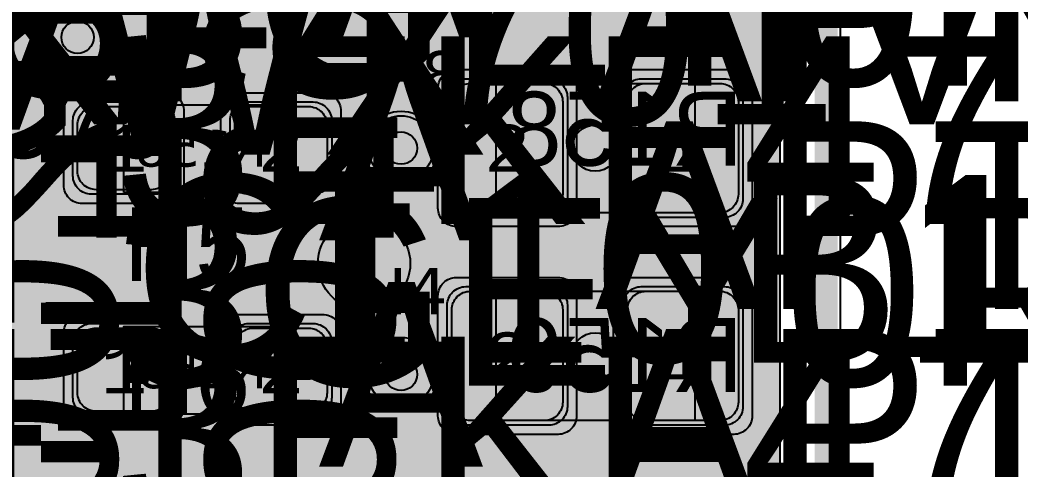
# Model space of a CAD drawing. Extents: x -28 to 199, y -61 to 255.
# Drawn here: x 161.28 to 172.1, y 157.02 to 161.89 of the extents above; entities that cross this region are included whole.
import ezdxf
from ezdxf.enums import TextEntityAlignment as Align

# ---------------------------------------------------------------- set-up
doc = ezdxf.new("R2010")
doc.units = 0
doc.header["$MEASUREMENT"] = 0
for name, color, linetype in [('ASSEMBLY_OUTLINES_BTM', 191, 'CONTINUOUS'), ('ASSEMBLY_OUTLINES_TOP', 102, 'CONTINUOUS'), ('ASSEMBLY_PART_NUMBERS_BTM', 191, 'CONTINUOUS'), ('ASSEMBLY_PART_NUMBERS_TOP', 102, 'CONTINUOUS'), ('ASSEMBLY_REF_DES_BTM', 191, 'CONTINUOUS'), ('ASSEMBLY_REF_DES_TOP', 102, 'CONTINUOUS'), ('BOARD_OUTLINE', 10, 'CONTINUOUS'), ('DRILL_DRAWING', 21, 'CONTINUOUS'), ('GENERATED_SILKSCREEN_BTM', 255, 'CONTINUOUS'), ('GENERATED_SILKSCREEN_TOP', 140, 'CONTINUOUS'), ('MANUFACTURING_OUTLINES', 10, 'CONTINUOUS'), ('MOUNTING_HOLES_LAYER_2', 42, 'CONTINUOUS'), ('MOUNTING_HOLES_LAYER_3', 42, 'CONTINUOUS'), ('MOUNTING_HOLES_LAYER_BOT21', 42, 'CONTINUOUS'), ('MOUNTING_HOLES_LAYER_TOP', 42, 'CONTINUOUS'), ('PART_PADS_SMD_BTM', 10, 'CONTINUOUS'), ('PART_PADS_SMD_TOP', 150, 'CONTINUOUS'), ('PIN_NUMBERS_BTM', 8, 'CONTINUOUS'), ('PIN_NUMBERS_TOP', 8, 'CONTINUOUS'), ('PLACEMENT_OUTLINES_BTM', 222, 'CONTINUOUS'), ('PLACEMENT_OUTLINES_TOP', 130, 'CONTINUOUS'), ('PLANE_SHAPES_LAYER_2', 230, 'CONTINUOUS'), ('PLANE_SHAPES_LAYER_3', 81, 'CONTINUOUS'), ('ROUTE_BORDER', 151, 'CONTINUOUS'), ('SILKSCREEN_OUTLINES_BTM', 211, 'CONTINUOUS'), ('SILKSCREEN_OUTLINES_TOP', 150, 'CONTINUOUS'), ('SILKSCREEN_REF_DES_BTM', 211, 'CONTINUOUS'), ('SILKSCREEN_REF_DES_TOP', 150, 'CONTINUOUS'), ('SOLDERMASK_PADS_BTM', 12, 'CONTINUOUS'), ('SOLDERMASK_PADS_TOP', 180, 'CONTINUOUS'), ('SOLDERPASTE_PADS_BTM', 12, 'CONTINUOUS'), ('SOLDERPASTE_PADS_TOP', 180, 'CONTINUOUS'), ('TRACES_LAYER_BOTTOM', 10, 'CONTINUOUS'), ('TRACES_LAYER_TOP', 150, 'CONTINUOUS'), ('VIA_HOLES_LAYER_2', 30, 'CONTINUOUS'), ('VIA_HOLES_LAYER_3', 30, 'CONTINUOUS'), ('VIA_HOLES_LAYER_BOTTOM', 30, 'CONTINUOUS'), ('VIA_HOLES_LAYER_TOP', 30, 'CONTINUOUS'), ('VIA_PADS_LAYER_2', 230, 'CONTINUOUS'), ('VIA_PADS_LAYER_3', 81, 'CONTINUOUS'), ('VIA_PADS_LAYER_BOTTOM', 10, 'CONTINUOUS'), ('VIA_PADS_LAYER_TOP', 150, 'CONTINUOUS')]:
    doc.layers.add(name, color=color, linetype=linetype)
doc.styles.add('COURIER_NEW', font='COUR.TTF')
doc.styles.add('VERDANA', font='verdana.TTF')
doc.styles.add('VERIBEST_GERBER_0', font='txt')

msp = doc.modelspace()

# ---------------------------------------------------------------- hatches: boundary and pattern name
at = {"layer": 'ASSEMBLY_OUTLINES_TOP'}
h = msp.add_hatch(color=256, dxfattribs=at)
edge = h.paths.add_edge_path()
edge.add_arc((167.5, 160.5), 0.25, 0, 360)
h = msp.add_hatch(color=256, dxfattribs=at)
edge = h.paths.add_edge_path()
edge.add_arc((167.5, 158.25), 0.25, 0, 360)
at = {"layer": 'MOUNTING_HOLES_LAYER_2'}
h = msp.add_hatch(color=256, dxfattribs=at)
edge = h.paths.add_edge_path()
edge.add_arc((165, 159.25), 0.5, 0, 360)
at = {"layer": 'MOUNTING_HOLES_LAYER_3'}
h = msp.add_hatch(color=256, dxfattribs=at)
edge = h.paths.add_edge_path()
edge.add_arc((165, 159.25), 0.5, 0, 360)
at = {"layer": 'MOUNTING_HOLES_LAYER_BOT21'}
h = msp.add_hatch(color=256, dxfattribs=at)
edge = h.paths.add_edge_path()
edge.add_arc((165, 159.25), 0.5, 0, 360)
at = {"layer": 'MOUNTING_HOLES_LAYER_TOP'}
h = msp.add_hatch(color=256, dxfattribs=at)
edge = h.paths.add_edge_path()
edge.add_arc((165, 159.25), 0.5, 0, 360)
at = {"layer": 'PLANE_SHAPES_LAYER_2'}
h = msp.add_hatch(color=256, dxfattribs=at)
h.paths.add_polyline_path([(169.5, 129.25), (149.5, 129.25), (142.25, 122), (142.25, 90.5), (147.5, 90.5), (147.5, 80), (154, 80), (154, 69.25), (131.75, 69.25), (131.75, 73.25), (121.25, 73.25), (121.25, 81), (110.5, 81), (110.5, 125.75), (106.5, 125.75), (106.5, 128.75), (93.5, 128.75), (93.5, 120.25), (91.75, 120.25), (91.75, 121.5), (80, 121.5), (80, 118.25), (73.25, 118.25), (73.25, 124.5), (67.5, 124.5), (67.5, 128), (57.75, 128), (57.75, 120.25), (55.25, 120.25), (55.25, 121.5), (47.5, 121.5), (47.5, 119), (35, 119), (35, 134.75), (32.75, 134.75), (32.75, 159.75), (29.25, 159.75), (29.25, 175.25), (22.5, 175.25), (22.5, 195.25), (17.25, 195.25), (17.25, 198), (22.5, 198), (22.5, 216.5), (40.25, 216.5), (40.25, 235.5), (54.5, 235.5), (54.5, 254), (87.25, 254), (87.25, 236.25), (86.25, 236.25), (86.25, 228.75), (81, 228.75), (81, 218.75), (95.25, 218.75), (95.25, 194.5), (87, 194.5), (87, 172), (131.1, 172), (131.1, 208.75), (115.5, 208.75), (115.5, 213.75), (106.75, 213.75), (106.75, 218.75), (110.25, 222.25), (110.25, 226.25), (142.5, 226.25), (142.5, 221.5), (160.5, 221.5), (160.5, 240.75), (169.5, 240.75)])
h.paths.add_polyline_path([(35.5, 149.5), (41.75, 149.5), (41.75, 152), (39.25, 152), (39.25, 154), (37.75, 154), (37.75, 152), (35.5, 152)], flags=16)
h.paths.add_polyline_path([(37.5, 125.75), (37.5, 128.75), (42.75, 128.75), (42.75, 125.75)], flags=16)
h.paths.add_polyline_path([(52, 127.75), (52, 130.75), (54.25, 130.75), (54.25, 127.75)], flags=16)
h.paths.add_polyline_path([(50.75, 219.5), (50.75, 226.5), (71.75, 226.5), (71.75, 219.5)], flags=16)
h.paths.add_polyline_path([(66.5, 150.75), (66.5, 177.5), (72.25, 177.5), (72.25, 150.75)], flags=16)
h.paths.add_polyline_path([(47.25, 185.25), (73, 185.25), (73, 188.25), (70.25, 188.25), (70.25, 191), (47.25, 191)], flags=16)
h.paths.add_polyline_path([(84.5, 208), (84.5, 212.75), (85, 212.75), (85, 208)], flags=16)
h.paths.add_polyline_path([(61.5, 137.25), (87.75, 137.25), (87.75, 140.5), (84.75, 140.5), (84.75, 143), (61.5, 143)], flags=16)
h.paths.add_polyline_path([(88.75, 127), (88.75, 130), (91, 130), (91, 127)], flags=16)
h.paths.add_polyline_path([(85.5, 130.25), (85.5, 132.5), (91, 132.5), (91, 130.25)], flags=16)
h.paths.add_polyline_path([(108.75, 142.25), (135.75, 142.25), (135.75, 145.75), (132.25, 145.75), (132.25, 149), (108.75, 149)], flags=16)
h.paths.add_polyline_path([(114.25, 126.75), (140.75, 126.75), (140.75, 129.75), (137.25, 129.75), (137.25, 133), (114.25, 133)], flags=16)
h.paths.add_polyline_path([(155.25, 180.25), (166.25, 180.25), (166.25, 186.25), (152.25, 186.25), (152.25, 183), (155.25, 183)], flags=16)
at = {"layer": 'PLANE_SHAPES_LAYER_3'}
h = msp.add_hatch(color=256, dxfattribs=at)
h.paths.add_polyline_path([(169.5, 129.25), (149.5, 129.25), (142.25, 122), (142.25, 90.5), (147.5, 90.5), (147.5, 80), (154, 80), (154, 69.25), (131.75, 69.25), (131.75, 73.25), (121.25, 73.25), (121.25, 81), (110.5, 81), (110.5, 125.75), (106.5, 125.75), (106.5, 128.75), (93.5, 128.75), (93.5, 120.25), (91.75, 120.25), (91.75, 121.5), (80, 121.5), (80, 118.25), (73.25, 118.25), (73.25, 124.5), (67.5, 124.5), (67.5, 127.75), (58.25, 127.75), (58.25, 130.25), (88.75, 130.25), (88.75, 127), (91, 127), (91, 132.5), (55, 132.5), (55, 131.25), (52, 131.25), (52, 127.75), (55, 127.75), (55, 127.25), (57.75, 127.25), (57.75, 120.25), (55.25, 120.25), (55.25, 121.5), (47.5, 121.5), (47.5, 119), (35, 119), (35, 134.75), (32.75, 134.75), (32.75, 159.75), (29.25, 159.75), (29.25, 175.25), (22.5, 175.25), (22.5, 195.25), (17.25, 195.25), (17.25, 198), (22.5, 198), (22.5, 216.5), (40.25, 216.5), (40.25, 235.5), (54.5, 235.5), (54.5, 254), (87.25, 254), (87.25, 236.25), (86.25, 236.25), (86.25, 228.75), (81, 228.75), (81, 218.75), (95.25, 218.75), (95.25, 194.5), (87, 194.5), (87, 172), (131.1, 172), (131.1, 208.75), (115.5, 208.75), (115.5, 213.75), (106.75, 213.75), (106.75, 218.75), (110.25, 222.25), (110.25, 226.25), (142.5, 226.25), (142.5, 221.5), (160.5, 221.5), (160.5, 240.75), (169.5, 240.75)])
h.paths.add_polyline_path([(35.5, 149.5), (41.75, 149.5), (41.75, 152), (39.25, 152), (39.25, 154), (37.75, 154), (37.75, 152), (35.5, 152)], flags=16)
h.paths.add_polyline_path([(37.5, 125.75), (37.5, 128.75), (42.75, 128.75), (42.75, 125.75)], flags=16)
h.paths.add_polyline_path([(50.75, 219.5), (50.75, 226.5), (71.75, 226.5), (71.75, 219.5)], flags=16)
h.paths.add_polyline_path([(66.5, 150.75), (66.5, 177.5), (72.25, 177.5), (72.25, 150.75)], flags=16)
h.paths.add_polyline_path([(47.25, 185.25), (73, 185.25), (73, 188.25), (70.25, 188.25), (70.25, 191), (47.25, 191)], flags=16)
h.paths.add_polyline_path([(84.5, 208), (84.5, 212.75), (85, 212.75), (85, 208)], flags=16)
h.paths.add_polyline_path([(61.5, 137.25), (87.75, 137.25), (87.75, 140.5), (84.75, 140.5), (84.75, 143), (61.5, 143)], flags=16)
h.paths.add_polyline_path([(108.75, 142.25), (135.75, 142.25), (135.75, 145.75), (132.25, 145.75), (132.25, 149), (108.75, 149)], flags=16)
h.paths.add_polyline_path([(114.25, 126.75), (140.75, 126.75), (140.75, 129.75), (137.25, 129.75), (137.25, 133), (114.25, 133)], flags=16)
h.paths.add_polyline_path([(155.25, 180.25), (166.25, 180.25), (166.25, 186.25), (152.25, 186.25), (152.25, 183), (155.25, 183)], flags=16)
at = {"layer": 'VIA_HOLES_LAYER_2'}
h = msp.add_hatch(color=256, dxfattribs=at)
edge = h.paths.add_edge_path()
edge.add_arc((161.9, 161.7), 0.175, 0, 360)
h = msp.add_hatch(color=256, dxfattribs=at)
edge = h.paths.add_edge_path()
edge.add_arc((165.4, 160.5), 0.175, 0, 360)
h = msp.add_hatch(color=256, dxfattribs=at)
edge = h.paths.add_edge_path()
edge.add_arc((165.4, 158.049998), 0.175, 0, 360)
at = {"layer": 'VIA_HOLES_LAYER_3'}
h = msp.add_hatch(color=256, dxfattribs=at)
edge = h.paths.add_edge_path()
edge.add_arc((161.9, 161.7), 0.175, 0, 360)
h = msp.add_hatch(color=256, dxfattribs=at)
edge = h.paths.add_edge_path()
edge.add_arc((165.4, 160.5), 0.175, 0, 360)
h = msp.add_hatch(color=256, dxfattribs=at)
edge = h.paths.add_edge_path()
edge.add_arc((165.4, 158.049998), 0.175, 0, 360)
at = {"layer": 'VIA_HOLES_LAYER_BOTTOM'}
h = msp.add_hatch(color=256, dxfattribs=at)
edge = h.paths.add_edge_path()
edge.add_arc((161.9, 161.7), 0.175, 0, 360)
h = msp.add_hatch(color=256, dxfattribs=at)
edge = h.paths.add_edge_path()
edge.add_arc((165.4, 160.5), 0.175, 0, 360)
h = msp.add_hatch(color=256, dxfattribs=at)
edge = h.paths.add_edge_path()
edge.add_arc((165.4, 158.049998), 0.175, 0, 360)
at = {"layer": 'VIA_HOLES_LAYER_TOP'}
h = msp.add_hatch(color=256, dxfattribs=at)
edge = h.paths.add_edge_path()
edge.add_arc((161.9, 161.7), 0.175, 0, 360)
h = msp.add_hatch(color=256, dxfattribs=at)
edge = h.paths.add_edge_path()
edge.add_arc((165.4, 160.5), 0.175, 0, 360)
h = msp.add_hatch(color=256, dxfattribs=at)
edge = h.paths.add_edge_path()
edge.add_arc((165.4, 158.049998), 0.175, 0, 360)

# ---------------------------------------------------------------- linework, layer by layer
at = {"layer": 'ASSEMBLY_OUTLINES_BTM'}
for points in [[(162.4, 160.02), (162.4, 160.97), (164.1, 160.97), (164.1, 160.02)], [(162.4, 157.619998), (162.4, 158.569998), (164.1, 158.569998), (164.1, 157.619998)]]:
    msp.add_lwpolyline(points, close=True, dxfattribs=at)
at = {"layer": 'ASSEMBLY_OUTLINES_TOP'}
for points in [[(166.43, 159.8), (166.43, 161.2), (168.58, 161.2), (168.58, 159.8)], [(166.43, 157.55), (166.43, 158.95), (168.58, 158.95), (168.58, 157.55)]]:
    msp.add_lwpolyline(points, close=True, dxfattribs=at)
at = {"layer": 'ASSEMBLY_OUTLINES_TOP', "const_width": 0.1}
for points in [[(166.75, 160), (166.75, 161)], [(166.75, 157.75), (166.75, 158.75)]]:
    msp.add_lwpolyline(points, dxfattribs=at)
for points in [[(167, 160), (167, 161), (168, 161), (168, 160)], [(167, 157.75), (167, 158.75), (168, 158.75), (168, 157.75)]]:
    msp.add_lwpolyline(points, close=True, dxfattribs=at)
at = {"layer": 'ASSEMBLY_OUTLINES_TOP'}
for centre in [(167.5, 160.5), (167.5, 158.25)]:
    msp.add_circle(centre, 0.25, dxfattribs=at)
at = {"layer": 'BOARD_OUTLINE', "const_width": 0.25}
msp.add_lwpolyline([(0, 1.5), (0, 253.5, -0.4142135624), (1.5, 255), (168.5, 255, -0.4142135624), (170, 253.5), (170, 1.5, -0.4142135624), (168.5, 0), (1.5, 0, -0.4142135624)], format="xyb", close=True, dxfattribs=at)
at = {"layer": 'GENERATED_SILKSCREEN_BTM', "const_width": 0.15}
for points in [[(168.1208, 160.3292), (168.1272, 160.3276), (168.1312, 160.3244), (168.1328, 160.3188), (168.1336, 160.3124), (168.1328, 160.3068), (168.1312, 160.3012), (168.1272, 160.2972), (168.1208, 160.2964), (167.8088, 160.2964), (167.8032, 160.2972), (167.7984, 160.3012), (167.796, 160.3068), (167.7952, 160.3124), (167.796, 160.3188), (167.7984, 160.3244), (167.8032, 160.3276), (167.8088, 160.3292), (167.9496, 160.3292), (167.9496, 161.0804), (167.9504, 161.086), (167.9528, 161.09), (167.9568, 161.0924), (167.9624, 161.0932), (167.9664, 161.094), (167.9704, 161.094), (167.9736, 161.0924), (167.9768, 161.0892), (168.1328, 160.87), (168.1344, 160.8668), (168.1352, 160.8644), (168.1352, 160.8588), (168.1328, 160.854), (168.1288, 160.85), (168.124, 160.8468), (168.1184, 160.8452), (168.1152, 160.8452), (168.1128, 160.846), (168.1088, 160.8508), (167.9808, 161.03), (167.9808, 160.3292), (168.1208, 160.3292)], [(166.2152, 160.8012), (166.2408, 160.7244), (166.2152, 160.6476), (166.2152, 160.6452), (166.2144, 160.642), (166.2144, 160.3948), (166.2144, 160.3924), (166.2152, 160.39), (166.216, 160.3868), (166.2192, 160.3836), (166.2992, 160.3012), (166.3032, 160.298), (166.3072, 160.2972), (166.3104, 160.2964), (166.604, 160.2964), (166.6064, 160.2964), (166.6088, 160.2972), (166.612, 160.298), (166.6152, 160.3012), (166.6952, 160.3836), (166.6992, 160.3868), (166.7, 160.39), (166.7, 160.3948), (166.7, 160.642), (166.7, 160.6452), (166.7, 160.6468), (166.6992, 160.6476), (166.6736, 160.7244), (166.6992, 160.8012), (166.7, 160.802), (166.7, 160.8068), (166.7, 160.9988), (166.7, 161.002), (166.6992, 161.006), (166.6952, 161.01), (166.6152, 161.0924), (166.612, 161.0948), (166.6088, 161.0956), (166.6064, 161.0964), (166.604, 161.0964), (166.3104, 161.0964), (166.3072, 161.0956), (166.3032, 161.0948), (166.2992, 161.0924), (166.2192, 161.01), (166.216, 161.0052), (166.2152, 161.002), (166.2144, 160.9988), (166.2144, 160.8068), (166.2144, 160.8036), (166.2152, 160.802), (166.2152, 160.8012)], [(166.668, 160.99), (166.668, 160.8084), (166.6464, 160.7396), (166.2696, 160.7396), (166.2464, 160.8084), (166.2464, 160.99), (166.3176, 161.0636), (166.596, 161.0636), (166.668, 160.99)], [(167.3576, 160.8212), (167.3608, 160.8204), (167.3632, 160.8196), (167.3664, 160.818), (167.4752, 160.73), (167.4752, 161.0636), (166.9528, 161.0636), (166.9472, 161.0652), (166.9424, 161.0684), (166.94, 161.074), (166.9392, 161.0796), (166.94, 161.086), (166.9424, 161.0908), (166.9472, 161.0948), (166.9528, 161.0964), (167.4928, 161.0964), (167.4984, 161.0948), (167.5032, 161.0908), (167.5072, 161.086), (167.5088, 161.0804), (167.5088, 160.6956), (167.508, 160.69), (167.5056, 160.686), (167.5024, 160.6836), (167.4968, 160.682), (167.4936, 160.6804), (167.4896, 160.6796), (167.4856, 160.6804), (167.4824, 160.6828), (167.352, 160.7892), (167.0936, 160.7892), (166.9688, 160.6876), (166.9688, 160.43), (167.0936, 160.33), (167.352, 160.33), (167.4824, 160.4356), (167.488, 160.438), (167.4928, 160.438), (167.4984, 160.4348), (167.5024, 160.4308), (167.5056, 160.4252), (167.5072, 160.4196), (167.5064, 160.4164), (167.5056, 160.414), (167.504, 160.4116), (167.5016, 160.41), (167.3664, 160.2996), (167.364, 160.298), (167.3608, 160.298), (167.3576, 160.2964), (167.088, 160.2964), (167.0864, 160.2964), (167.0848, 160.2972), (167.084, 160.2972), (167.0824, 160.298), (167.0808, 160.298), (167.0776, 160.2996), (166.9424, 160.41), (166.94, 160.4124), (166.9392, 160.414), (166.9376, 160.4188), (166.9368, 160.422), (166.9368, 160.6956), (166.9376, 160.6988), (166.9392, 160.7036), (166.9392, 160.7052), (166.9408, 160.706), (166.9416, 160.7076), (166.9424, 160.7092), (167.0776, 160.818), (167.0816, 160.8196), (167.0848, 160.8204), (167.088, 160.8212), (167.3576, 160.8212)], [(168.4256, 160.7924), (168.4232, 160.794), (168.4224, 160.798), (168.4208, 160.802), (168.42, 160.806), (168.42, 160.9708), (168.4208, 160.9748), (168.4224, 160.9772), (168.4224, 160.9796), (168.4232, 160.9804), (168.4248, 160.9812), (168.4256, 160.9828), (168.5616, 161.0932), (168.5656, 161.0948), (168.5688, 161.0956), (168.572, 161.0964), (168.9752, 161.0964), (168.9824, 161.0948), (168.9872, 161.0908), (168.9912, 161.086), (168.9928, 161.0804), (168.9928, 160.3124), (168.9912, 160.306), (168.9872, 160.302), (168.9824, 160.2996), (168.9768, 160.2988), (168.9704, 160.2996), (168.9648, 160.302), (168.9608, 160.306), (168.9592, 160.3124), (168.9592, 160.6804), (168.5832, 160.6804), (168.452, 160.3076), (168.4488, 160.302), (168.4432, 160.2988), (168.4376, 160.298), (168.432, 160.2996), (168.4272, 160.302), (168.4232, 160.306), (168.4216, 160.3116), (168.4224, 160.318), (168.5536, 160.6908), (168.4256, 160.7924)], [(168.9592, 161.0636), (168.5768, 161.0636), (168.452, 160.9628), (168.452, 160.814), (168.5768, 160.7124), (168.9592, 160.7124), (168.9592, 161.0636)], [(166.668, 160.6388), (166.668, 160.402), (166.596, 160.3292), (166.3176, 160.3292), (166.2464, 160.402), (166.2464, 160.6388), (166.2696, 160.7076), (166.6464, 160.7076), (166.668, 160.6388)], [(168.1212, 157.879198), (168.1276, 157.877598), (168.1316, 157.874398), (168.1332, 157.868798), (168.134, 157.862398), (168.1332, 157.856798), (168.1316, 157.851198), (168.1276, 157.847198), (168.1212, 157.846398), (167.8092, 157.846398), (167.8036, 157.847198), (167.7988, 157.851198), (167.7964, 157.856798), (167.7956, 157.862398), (167.7964, 157.868798), (167.7988, 157.874398), (167.8036, 157.877598), (167.8092, 157.879198), (167.95, 157.879198), (167.95, 158.630398), (167.9508, 158.635998), (167.9532, 158.639998), (167.9572, 158.642398), (167.9628, 158.643198), (167.9668, 158.643998), (167.9708, 158.643998), (167.974, 158.642398), (167.9772, 158.639198), (168.1332, 158.419998), (168.1348, 158.416798), (168.1356, 158.414398), (168.1356, 158.408798), (168.1332, 158.403998), (168.1292, 158.399998), (168.1244, 158.396798), (168.1188, 158.395198), (168.1156, 158.395198), (168.1132, 158.395998), (168.1092, 158.400798), (167.9812, 158.579998), (167.9812, 157.879198), (168.1212, 157.879198)], [(166.6108, 157.849598), (166.7452, 157.959198), (166.7476, 157.960798), (166.7492, 157.963198), (166.75, 157.967998), (166.7492, 157.973598), (166.7468, 157.979198), (166.7428, 157.983198), (166.738, 157.986398), (166.7324, 157.987198), (166.7268, 157.985598), (166.5964, 157.879198), (166.338, 157.879198), (166.2132, 157.979998), (166.2132, 158.267198), (166.322, 158.179198), (166.3252, 158.177598), (166.326, 158.176798), (166.3284, 158.175998), (166.3316, 158.175998), (166.6012, 158.175998), (166.6044, 158.175998), (166.6092, 158.177598), (166.6108, 158.179198), (166.7452, 158.287998), (166.7476, 158.288798), (166.7484, 158.290398), (166.75, 158.292798), (166.7516, 158.298398), (166.7524, 158.301598), (166.7524, 158.520798), (166.7516, 158.524798), (166.75, 158.527998), (166.7484, 158.530398), (166.7476, 158.531198), (166.7452, 158.533598), (166.6108, 158.643198), (166.6076, 158.643998), (166.606, 158.644798), (166.6044, 158.645598), (166.6012, 158.646398), (166.3316, 158.646398), (166.3284, 158.645598), (166.3268, 158.644798), (166.3244, 158.643998), (166.3212, 158.643198), (166.1868, 158.533598), (166.1844, 158.529598), (166.1836, 158.526398), (166.182, 158.523998), (166.1812, 158.520798), (166.1812, 157.971998), (166.182, 157.969598), (166.1836, 157.963998), (166.1844, 157.962398), (166.1868, 157.959198), (166.3212, 157.849598), (166.3252, 157.847998), (166.326, 157.847198), (166.3284, 157.847198), (166.3292, 157.846398), (166.33, 157.846398), (166.3316, 157.846398), (166.6012, 157.846398), (166.6044, 157.847198), (166.6076, 157.847998), (166.6108, 157.849598)], [(166.7196, 158.512798), (166.7196, 158.309598), (166.5964, 158.207998), (166.338, 158.207998), (166.2132, 158.309598), (166.2132, 158.512798), (166.338, 158.613598), (166.5964, 158.613598), (166.7196, 158.512798)], [(167.358, 158.371198), (167.3612, 158.370398), (167.3636, 158.369598), (167.3668, 158.367998), (167.4756, 158.279998), (167.4756, 158.613598), (166.9532, 158.613598), (166.9476, 158.615198), (166.9428, 158.618398), (166.9404, 158.623998), (166.9396, 158.629598), (166.9404, 158.635998), (166.9428, 158.640798), (166.9476, 158.644798), (166.9532, 158.646398), (167.4932, 158.646398), (167.4988, 158.644798), (167.5036, 158.640798), (167.5076, 158.635998), (167.5092, 158.630398), (167.5092, 158.245598), (167.5084, 158.239998), (167.506, 158.235998), (167.5028, 158.233598), (167.4972, 158.231998), (167.494, 158.230398), (167.49, 158.229598), (167.486, 158.230398), (167.4828, 158.232798), (167.3524, 158.339198), (167.094, 158.339198), (166.9692, 158.237598), (166.9692, 157.979998), (167.094, 157.879998), (167.3524, 157.879998), (167.4828, 157.985598), (167.4884, 157.987998), (167.4932, 157.987998), (167.4988, 157.984798), (167.5028, 157.980798), (167.506, 157.975198), (167.5076, 157.969598), (167.5068, 157.966398), (167.506, 157.963998), (167.5044, 157.961598), (167.502, 157.959998), (167.3668, 157.849598), (167.3644, 157.847998), (167.3612, 157.847998), (167.358, 157.846398), (167.0884, 157.846398), (167.0868, 157.846398), (167.0852, 157.847198), (167.0844, 157.847198), (167.0828, 157.847998), (167.0812, 157.847998), (167.078, 157.849598), (166.9428, 157.959998), (166.9404, 157.962398), (166.9396, 157.963998), (166.938, 157.968798), (166.9372, 157.971998), (166.9372, 158.245598), (166.938, 158.248798), (166.9396, 158.253598), (166.9396, 158.255198), (166.9412, 158.255998), (166.942, 158.257598), (166.9428, 158.259198), (167.078, 158.367998), (167.082, 158.369598), (167.0852, 158.370398), (167.0884, 158.371198), (167.358, 158.371198)], [(168.426, 158.342398), (168.4236, 158.343998), (168.4228, 158.347998), (168.4212, 158.351998), (168.4204, 158.355998), (168.4204, 158.520798), (168.4212, 158.524798), (168.4228, 158.527198), (168.4228, 158.529598), (168.4236, 158.530398), (168.4252, 158.531198), (168.426, 158.532798), (168.562, 158.643198), (168.566, 158.644798), (168.5692, 158.645598), (168.5724, 158.646398), (168.9756, 158.646398), (168.9828, 158.644798), (168.9876, 158.640798), (168.9916, 158.635998), (168.9932, 158.630398), (168.9932, 157.862398), (168.9916, 157.855998), (168.9876, 157.851998), (168.9828, 157.849598), (168.9772, 157.848798), (168.9708, 157.849598), (168.9652, 157.851998), (168.9612, 157.855998), (168.9596, 157.862398), (168.9596, 158.230398), (168.5836, 158.230398), (168.4524, 157.857598), (168.4492, 157.851998), (168.4436, 157.848798), (168.438, 157.847998), (168.4324, 157.849598), (168.4276, 157.851998), (168.4236, 157.855998), (168.422, 157.861598), (168.4228, 157.867998), (168.554, 158.240798), (168.426, 158.342398)], [(168.9596, 158.613598), (168.5772, 158.613598), (168.4524, 158.512798), (168.4524, 158.363998), (168.5772, 158.262398), (168.9596, 158.262398), (168.9596, 158.613598)]]:
    msp.add_lwpolyline(points, dxfattribs=at)
for points in [[(163.533844, 160.970005, 1.1642e-05), (163.533836, 160.969995), (162.966164, 160.969995, 1.1642e-05), (162.966156, 160.970005), (163.533844, 160.970005)], [(163.542098, 160.019995), (162.957902, 160.019995, 1.22306e-05), (162.957911, 160.020005), (163.542089, 160.020005, 1.22306e-05), (163.542098, 160.019995)], [(163.533844, 158.570003, 1.1642e-05), (163.533836, 158.569993), (162.966164, 158.569993, 1.1642e-05), (162.966156, 158.570003), (163.533844, 158.570003)], [(163.542098, 157.619993), (162.957902, 157.619993, 1.22306e-05), (162.957911, 157.620003), (163.542089, 157.620003, 1.22306e-05), (163.542098, 157.619993)]]:
    msp.add_lwpolyline(points, format="xyb", dxfattribs=at)
at = {"layer": 'GENERATED_SILKSCREEN_TOP', "const_width": 0.15}
for points in [[(161.158, 161.1764), (161.4276, 161.1764), (161.4316, 161.1756), (161.4332, 161.1748), (161.4356, 161.174), (161.438, 161.1732), (161.5732, 161.0636), (161.5764, 161.0596), (161.578, 161.0532), (161.5772, 161.0484), (161.5756, 161.0444), (161.5732, 161.0412), (161.5692, 161.038), (161.5652, 161.0356), (161.5612, 161.0348), (161.5572, 161.0348), (161.554, 161.0372), (161.422, 161.1436), (161.1636, 161.1436)], [(161.8724, 160.4004), (161.8708, 160.3948), (161.8716, 160.3892), (161.8756, 160.3844), (161.8796, 160.3812), (161.8852, 160.3796), (161.8908, 160.3788), (161.8956, 160.3804), (161.8996, 160.3852), (162.3308, 161.1524), (162.3324, 161.1564), (162.3324, 161.1596), (162.3324, 161.1628), (162.3308, 161.166), (162.3284, 161.1708), (162.3252, 161.174), (162.3212, 161.1756), (162.3172, 161.1764), (161.7772, 161.1764), (161.7716, 161.1748), (161.7676, 161.1708), (161.7644, 161.166), (161.7636, 161.1596), (161.7644, 161.154), (161.7676, 161.1484), (161.7716, 161.1444), (161.7772, 161.1436), (162.29, 161.1436), (161.8724, 160.4004)], [(162.6684, 160.9012), (162.6652, 160.9004), (162.6628, 160.8996), (162.6596, 160.898), (162.5508, 160.81), (162.5508, 161.1436), (163.0732, 161.1436), (163.0788, 161.1452), (163.0836, 161.1484), (163.086, 161.154), (163.0868, 161.1596), (163.086, 161.166), (163.0836, 161.1708), (163.0788, 161.1748), (163.0732, 161.1764), (162.5332, 161.1764), (162.5276, 161.1748), (162.5228, 161.1708), (162.5188, 161.166), (162.5172, 161.1604), (162.5172, 160.7756), (162.518, 160.77), (162.5204, 160.766), (162.5236, 160.7636), (162.5292, 160.762), (162.5332, 160.7604), (162.5364, 160.7596), (162.5404, 160.7604), (162.5436, 160.7628), (162.674, 160.8692), (162.9324, 160.8692), (163.0572, 160.7676), (163.0572, 160.51), (162.9324, 160.41), (162.674, 160.41), (162.5436, 160.5156), (162.538, 160.518), (162.5332, 160.518), (162.5284, 160.5148), (162.5236, 160.5108), (162.5204, 160.5052), (162.5196, 160.4996), (162.5204, 160.494), (162.5244, 160.49), (162.6596, 160.3796), (162.662, 160.378), (162.6652, 160.378), (162.6684, 160.3764), (162.938, 160.3764), (162.9404, 160.3764), (162.9412, 160.3772), (162.942, 160.3772), (162.9436, 160.378), (162.9452, 160.378), (162.9484, 160.3796), (163.0836, 160.49), (163.086, 160.4924), (163.0868, 160.494), (163.0884, 160.4988), (163.0892, 160.502), (163.0892, 160.7756), (163.0884, 160.7788), (163.0868, 160.7836), (163.0868, 160.7852), (163.086, 160.786), (163.0844, 160.7876), (163.0836, 160.7892), (162.9484, 160.898), (162.9444, 160.8996), (162.9412, 160.9004), (162.938, 160.9012), (162.6684, 160.9012)], [(161.1636, 160.4092), (161.422, 160.4092), (161.554, 160.5156), (161.5572, 160.5172), (161.5612, 160.518), (161.5652, 160.5172), (161.5692, 160.5148), (161.5732, 160.5116), (161.5756, 160.5076), (161.5772, 160.5028), (161.578, 160.498), (161.5764, 160.4932), (161.5732, 160.4892), (161.438, 160.3796), (161.4348, 160.378), (161.434, 160.3772), (161.4316, 160.3772), (161.4308, 160.3764), (161.43, 160.3764), (161.4276, 160.3764), (161.158, 160.3764)], [(162.5072, 159.0624), (162.5088, 159.056), (162.5128, 159.052), (162.5176, 159.0496), (162.5232, 159.0488), (162.5296, 159.0496), (162.5352, 159.052), (162.5392, 159.056), (162.5408, 159.0624), (162.5408, 159.4304), (163.0472, 159.4304), (163.0472, 159.0624), (163.048, 159.056), (163.052, 159.052), (163.0576, 159.0496), (163.0632, 159.0488), (163.0688, 159.0496), (163.0736, 159.052), (163.0776, 159.056), (163.0792, 159.0624), (163.0792, 159.8304), (163.0776, 159.836), (163.0736, 159.8408), (163.0688, 159.8432), (163.0632, 159.844), (163.0576, 159.8432), (163.052, 159.8408), (163.048, 159.836), (163.0472, 159.8304), (163.0472, 159.4624), (162.5408, 159.4624), (162.5408, 159.8304), (162.5392, 159.836), (162.5352, 159.8408), (162.5296, 159.8432), (162.5232, 159.844), (162.5176, 159.8432), (162.5128, 159.8408), (162.5088, 159.836), (162.5072, 159.8304), (162.5072, 159.0624)], [(163.4144, 159.5712), (163.4112, 159.5704), (163.4088, 159.5696), (163.4056, 159.568), (163.2968, 159.48), (163.2968, 159.8136), (163.8192, 159.8136), (163.8248, 159.8152), (163.8296, 159.8184), (163.832, 159.824), (163.8328, 159.8296), (163.832, 159.836), (163.8296, 159.8408), (163.8248, 159.8448), (163.8192, 159.8464), (163.2792, 159.8464), (163.2736, 159.8448), (163.2688, 159.8408), (163.2648, 159.836), (163.2632, 159.8304), (163.2632, 159.4456), (163.264, 159.44), (163.2664, 159.436), (163.2696, 159.4336), (163.2752, 159.432), (163.2792, 159.4304), (163.2824, 159.4296), (163.2864, 159.4304), (163.2896, 159.4328), (163.42, 159.5392), (163.6784, 159.5392), (163.8032, 159.4376), (163.8032, 159.18), (163.6784, 159.08), (163.42, 159.08), (163.2896, 159.1856), (163.284, 159.188), (163.2792, 159.188), (163.2744, 159.1848), (163.2696, 159.1808), (163.2664, 159.1752), (163.2656, 159.1696), (163.2664, 159.164), (163.2704, 159.16), (163.4056, 159.0496), (163.408, 159.048), (163.4112, 159.048), (163.4144, 159.0464), (163.684, 159.0464), (163.6864, 159.0464), (163.6872, 159.0472), (163.688, 159.0472), (163.6896, 159.048), (163.6912, 159.048), (163.6944, 159.0496), (163.8296, 159.16), (163.832, 159.1624), (163.8328, 159.164), (163.8344, 159.1688), (163.8352, 159.172), (163.8352, 159.4456), (163.8344, 159.4488), (163.8328, 159.4536), (163.8328, 159.4552), (163.832, 159.456), (163.8304, 159.4576), (163.8296, 159.4592), (163.6944, 159.568), (163.6904, 159.5696), (163.6872, 159.5704), (163.684, 159.5712), (163.4144, 159.5712)], [(162.5072, 157.6124), (162.5088, 157.606), (162.5128, 157.602), (162.5176, 157.5996), (162.5232, 157.5988), (162.5296, 157.5996), (162.5352, 157.602), (162.5392, 157.606), (162.5408, 157.6124), (162.5408, 157.9804), (163.0472, 157.9804), (163.0472, 157.6124), (163.048, 157.606), (163.052, 157.602), (163.0576, 157.5996), (163.0632, 157.5988), (163.0688, 157.5996), (163.0736, 157.602), (163.0776, 157.606), (163.0792, 157.6124), (163.0792, 158.3804), (163.0776, 158.386), (163.0736, 158.3908), (163.0688, 158.3932), (163.0632, 158.394), (163.0576, 158.3932), (163.052, 158.3908), (163.048, 158.386), (163.0472, 158.3804), (163.0472, 158.0124), (162.5408, 158.0124), (162.5408, 158.3804), (162.5392, 158.386), (162.5352, 158.3908), (162.5296, 158.3932), (162.5232, 158.394), (162.5176, 158.3932), (162.5128, 158.3908), (162.5088, 158.386), (162.5072, 158.3804), (162.5072, 157.6124)], [(163.6952, 158.3932), (163.8296, 158.2836), (163.8336, 158.2796), (163.8344, 158.2732), (163.8336, 158.2684), (163.832, 158.2644), (163.8296, 158.2612), (163.8256, 158.258), (163.8216, 158.2556), (163.8176, 158.2548), (163.8136, 158.2548), (163.8104, 158.2572), (163.6792, 158.3636), (163.42, 158.3636), (163.2968, 158.2628), (163.2968, 157.9756), (163.4056, 158.0644), (163.4088, 158.0652), (163.4104, 158.066), (163.4112, 158.066), (163.4112, 158.0668), (163.4152, 158.0676), (163.6848, 158.0676), (163.688, 158.0668), (163.688, 158.066), (163.6896, 158.066), (163.692, 158.0652), (163.6944, 158.0644), (163.8296, 157.9556), (163.8304, 157.9532), (163.832, 157.9524), (163.8328, 157.9516), (163.8328, 157.95), (163.8344, 157.9444), (163.8352, 157.942), (163.8352, 157.722), (163.8344, 157.718), (163.8328, 157.7148), (163.832, 157.7116), (163.8296, 157.7092), (163.6952, 157.5996), (163.6912, 157.598), (163.6904, 157.5972), (163.6888, 157.5972), (163.6872, 157.5964), (163.6864, 157.5964), (163.6848, 157.5964), (163.4152, 157.5964), (163.412, 157.5972), (163.4088, 157.598), (163.4056, 157.5996), (163.2712, 157.7092), (163.2696, 157.7108), (163.268, 157.7116), (163.2664, 157.714), (163.2648, 157.7196), (163.264, 157.722), (163.264, 158.2708), (163.2648, 158.2748), (163.2664, 158.278), (163.268, 158.2796), (163.2696, 158.2812), (163.2712, 158.2836), (163.4056, 158.3932), (163.4088, 158.394), (163.4112, 158.3948), (163.412, 158.3956), (163.4152, 158.3964), (163.6848, 158.3964), (163.688, 158.3956), (163.6888, 158.3956), (163.6896, 158.3948), (163.692, 158.394), (163.6952, 158.3932)], [(163.2968, 157.934), (163.2968, 157.73), (163.42, 157.6292), (163.6784, 157.6292), (163.8032, 157.73), (163.8032, 157.934), (163.6784, 158.0356), (163.42, 158.0356), (163.2968, 157.934)]]:
    msp.add_lwpolyline(points, dxfattribs=at)
for points in [[(165.500005, 160.913067, 5.9988e-06), (165.499995, 160.913069), (165.499995, 161.25, -1), (165.500005, 161.25), (165.500005, 160.913067)], [(167.769515, 161.200005, 1.10969e-05), (167.769508, 161.199995), (167.230492, 161.199995, 1.10969e-05), (167.230485, 161.200005), (167.769515, 161.200005)], [(165.500005, 159.75, -1), (165.499995, 159.75), (165.499995, 160.086931, 5.9988e-06), (165.500005, 160.086933), (165.500005, 159.75)], [(167.769515, 159.799995), (167.230485, 159.799995, 1.10969e-05), (167.230492, 159.800005), (167.769508, 159.800005, 1.10969e-05), (167.769515, 159.799995)], [(165.500005, 158.463065, 5.9988e-06), (165.499995, 158.463067), (165.499995, 158.966046, 8.5753e-06), (165.500005, 158.966063), (165.500005, 158.463065)], [(167.769515, 158.950005, 1.10969e-05), (167.769508, 158.949995), (167.230492, 158.949995, 1.10969e-05), (167.230485, 158.950005), (167.769515, 158.950005)], [(165.500005, 157.5, -1), (165.499995, 157.5), (165.499995, 157.636929, 5.9988e-06), (165.500005, 157.636931), (165.500005, 157.5)], [(167.769515, 157.549995), (167.230485, 157.549995, 1.10969e-05), (167.230492, 157.550005), (167.769508, 157.550005, 1.10969e-05), (167.769515, 157.549995)]]:
    msp.add_lwpolyline(points, format="xyb", dxfattribs=at)
at = {"layer": 'MANUFACTURING_OUTLINES'}
msp.add_lwpolyline([(170.150405, 1.5, -0.4142135624), (168.5, -0.150405), (1.5, -0.150405, -0.4142135624), (-0.150405, 1.5), (-0.150405, 253.5, -0.4142135624), (1.5, 255.150405), (168.5, 255.150405, -0.4142135624), (170.150405, 253.5)], format="xyb", close=True, dxfattribs=at)
at = {"layer": 'MOUNTING_HOLES_LAYER_2'}
msp.add_circle((165, 159.25), 0.5, dxfattribs=at)
at = {"layer": 'MOUNTING_HOLES_LAYER_3'}
msp.add_circle((165, 159.25), 0.5, dxfattribs=at)
at = {"layer": 'MOUNTING_HOLES_LAYER_BOT21'}
msp.add_circle((165, 159.25), 0.5, dxfattribs=at)
at = {"layer": 'MOUNTING_HOLES_LAYER_TOP'}
msp.add_circle((165, 159.25), 0.5, dxfattribs=at)
at = {"layer": 'PART_PADS_SMD_BTM'}
for points in [[(161.85, 160.8, -0.4142135624), (162.05, 161), (162.75, 161, -0.4142135624), (162.95, 160.8), (162.95, 160.2, -0.4142135624), (162.75, 160), (162.05, 160, -0.4142135624), (161.85, 160.2)], [(163.55, 160.8, -0.4142135624), (163.75, 161), (164.45, 161, -0.4142135624), (164.65, 160.8), (164.65, 160.2, -0.4142135624), (164.45, 160), (163.75, 160, -0.4142135624), (163.55, 160.2)], [(161.85, 158.399998, -0.4142135624), (162.05, 158.599998), (162.75, 158.599998, -0.4142135624), (162.95, 158.399998), (162.95, 157.799998, -0.4142135624), (162.75, 157.599998), (162.05, 157.599998, -0.4142135624), (161.85, 157.799998)], [(163.55, 158.399998, -0.4142135624), (163.75, 158.599998), (164.45, 158.599998, -0.4142135624), (164.65, 158.399998), (164.65, 157.799998, -0.4142135624), (164.45, 157.599998), (163.75, 157.599998, -0.4142135624), (163.55, 157.799998)]]:
    msp.add_lwpolyline(points, format="xyb", close=True, dxfattribs=at)
at = {"layer": 'PART_PADS_SMD_TOP'}
for points in [[(167, 161.25, -0.4142135624), (167.2, 161.05), (167.2, 159.95, -0.4142135624), (167, 159.75), (166.1, 159.75, -0.4142135624), (165.9, 159.95), (165.9, 161.05, -0.4142135624), (166.1, 161.25)], [(168.9, 161.25, -0.4142135624), (169.1, 161.05), (169.1, 159.95, -0.4142135624), (168.9, 159.75), (168, 159.75, -0.4142135624), (167.8, 159.95), (167.8, 161.05, -0.4142135624), (168, 161.25)], [(167, 159, -0.4142135624), (167.2, 158.8), (167.2, 157.7, -0.4142135624), (167, 157.5), (166.1, 157.5, -0.4142135624), (165.9, 157.7), (165.9, 158.8, -0.4142135624), (166.1, 159)], [(168.9, 159, -0.4142135624), (169.1, 158.8), (169.1, 157.7, -0.4142135624), (168.9, 157.5), (168, 157.5, -0.4142135624), (167.8, 157.7), (167.8, 158.8, -0.4142135624), (168, 159)]]:
    msp.add_lwpolyline(points, format="xyb", close=True, dxfattribs=at)
at = {"layer": 'PLACEMENT_OUTLINES_BTM'}
for points in [[(162.4, 160.02), (162.4, 160.97), (164.1, 160.97), (164.1, 160.02)], [(162.4, 157.619998), (162.4, 158.569998), (164.1, 158.569998), (164.1, 157.619998)]]:
    msp.add_lwpolyline(points, close=True, dxfattribs=at)
at = {"layer": 'PLACEMENT_OUTLINES_TOP'}
for points in [[(166.43, 159.8), (166.43, 161.2), (168.58, 161.2), (168.58, 159.8)], [(166.43, 157.55), (166.43, 158.95), (168.58, 158.95), (168.58, 157.55)]]:
    msp.add_lwpolyline(points, close=True, dxfattribs=at)
at = {"layer": 'ROUTE_BORDER'}
msp.add_lwpolyline([(0.635, 2.135), (0.635, 252.5, -0.4142135624), (2.135, 254), (168, 254, -0.4142135624), (169.5, 252.5), (169.5, 2.135, -0.4142135624), (168, 0.635), (2.135, 0.635, -0.4142135624)], format="xyb", close=True, dxfattribs=at)
at = {"layer": 'SILKSCREEN_OUTLINES_BTM'}
for points in [[(162.4, 160.02), (162.4, 160.97), (164.1, 160.97), (164.1, 160.02)], [(162.4, 157.619998), (162.4, 158.569998), (164.1, 158.569998), (164.1, 157.619998)]]:
    msp.add_lwpolyline(points, close=True, dxfattribs=at)
at = {"layer": 'SILKSCREEN_OUTLINES_TOP', "const_width": 0.15}
for points in [[(165.5, 159.75), (165.5, 161.25)], [(165.5, 157.5), (165.5, 159)]]:
    msp.add_lwpolyline(points, dxfattribs=at)
at = {"layer": 'SILKSCREEN_OUTLINES_TOP'}
for points in [[(166.43, 159.8), (166.43, 161.2), (168.58, 161.2), (168.58, 159.8)], [(166.43, 157.55), (166.43, 158.95), (168.58, 158.95), (168.58, 157.55)]]:
    msp.add_lwpolyline(points, close=True, dxfattribs=at)
at = {"layer": 'SOLDERMASK_PADS_BTM'}
for points in [[(161.75, 160.9, -0.4142135624), (161.95, 161.1), (162.85, 161.1, -0.4142135624), (163.05, 160.9), (163.05, 160.1, -0.4142135624), (162.85, 159.9), (161.95, 159.9, -0.4142135624), (161.75, 160.1)], [(163.45, 160.9, -0.4142135624), (163.65, 161.1), (164.55, 161.1, -0.4142135624), (164.75, 160.9), (164.75, 160.1, -0.4142135624), (164.55, 159.9), (163.65, 159.9, -0.4142135624), (163.45, 160.1)], [(161.75, 158.499998, -0.4142135624), (161.95, 158.699998), (162.85, 158.699998, -0.4142135624), (163.05, 158.499998), (163.05, 157.699998, -0.4142135624), (162.85, 157.499998), (161.95, 157.499998, -0.4142135624), (161.75, 157.699998)], [(163.45, 158.499998, -0.4142135624), (163.65, 158.699998), (164.55, 158.699998, -0.4142135624), (164.75, 158.499998), (164.75, 157.699998, -0.4142135624), (164.55, 157.499998), (163.65, 157.499998, -0.4142135624), (163.45, 157.699998)]]:
    msp.add_lwpolyline(points, format="xyb", close=True, dxfattribs=at)
at = {"layer": 'SOLDERMASK_PADS_TOP'}
for points in [[(167.1, 161.35, -0.4142135624), (167.3, 161.15), (167.3, 159.85, -0.4142135624), (167.1, 159.65), (166, 159.65, -0.4142135624), (165.8, 159.85), (165.8, 161.15, -0.4142135624), (166, 161.35)], [(169, 161.35, -0.4142135624), (169.2, 161.15), (169.2, 159.85, -0.4142135624), (169, 159.65), (167.9, 159.65, -0.4142135624), (167.7, 159.85), (167.7, 161.15, -0.4142135624), (167.9, 161.35)], [(167.1, 159.1, -0.4142135624), (167.3, 158.9), (167.3, 157.6, -0.4142135624), (167.1, 157.4), (166, 157.4, -0.4142135624), (165.8, 157.6), (165.8, 158.9, -0.4142135624), (166, 159.1)], [(169, 159.1, -0.4142135624), (169.2, 158.9), (169.2, 157.6, -0.4142135624), (169, 157.4), (167.9, 157.4, -0.4142135624), (167.7, 157.6), (167.7, 158.9, -0.4142135624), (167.9, 159.1)]]:
    msp.add_lwpolyline(points, format="xyb", close=True, dxfattribs=at)
at = {"layer": 'SOLDERPASTE_PADS_BTM'}
for points in [[(161.9, 160.75, -0.4142135624), (162.1, 160.95), (162.7, 160.95, -0.4142135624), (162.9, 160.75), (162.9, 160.25, -0.4142135624), (162.7, 160.05), (162.1, 160.05, -0.4142135624), (161.9, 160.25)], [(163.6, 160.75, -0.4142135624), (163.8, 160.95), (164.4, 160.95, -0.4142135624), (164.6, 160.75), (164.6, 160.25, -0.4142135624), (164.4, 160.05), (163.8, 160.05, -0.4142135624), (163.6, 160.25)], [(161.9, 158.349998, -0.4142135624), (162.1, 158.549998), (162.7, 158.549998, -0.4142135624), (162.9, 158.349998), (162.9, 157.849998, -0.4142135624), (162.7, 157.649998), (162.1, 157.649998, -0.4142135624), (161.9, 157.849998)], [(163.6, 158.349998, -0.4142135624), (163.8, 158.549998), (164.4, 158.549998, -0.4142135624), (164.6, 158.349998), (164.6, 157.849998, -0.4142135624), (164.4, 157.649998), (163.8, 157.649998, -0.4142135624), (163.6, 157.849998)]]:
    msp.add_lwpolyline(points, format="xyb", close=True, dxfattribs=at)
at = {"layer": 'SOLDERPASTE_PADS_TOP'}
for points in [[(166.95, 161.2, -0.4142135624), (167.15, 161), (167.15, 160, -0.4142135624), (166.95, 159.8), (166.15, 159.8, -0.4142135624), (165.95, 160), (165.95, 161, -0.4142135624), (166.15, 161.2)], [(168.85, 161.2, -0.4142135624), (169.05, 161), (169.05, 160, -0.4142135624), (168.85, 159.8), (168.05, 159.8, -0.4142135624), (167.85, 160), (167.85, 161, -0.4142135624), (168.05, 161.2)], [(166.95, 158.95, -0.4142135624), (167.15, 158.75), (167.15, 157.75, -0.4142135624), (166.95, 157.55), (166.15, 157.55, -0.4142135624), (165.95, 157.75), (165.95, 158.75, -0.4142135624), (166.15, 158.95)], [(168.85, 158.95, -0.4142135624), (169.05, 158.75), (169.05, 157.75, -0.4142135624), (168.85, 157.55), (168.05, 157.55, -0.4142135624), (167.85, 157.75), (167.85, 158.75, -0.4142135624), (168.05, 158.95)]]:
    msp.add_lwpolyline(points, format="xyb", close=True, dxfattribs=at)
at = {"layer": 'TRACES_LAYER_BOTTOM'}
for points, const_width in [([(99, 216.5), (102.573562, 216.5), (103.457625, 215.615937), (147.569574, 215.615937), (149.625, 213.560511), (149.625, 191.954609), (153.21635, 188.363259), (163.063244, 188.363259), (169.028992, 182.397511), (169.028992, 151.602635), (168.126038, 150.699681), (166.007928, 150.699681), (163.9, 148.591753), (163.9, 147.5)], 0.75), ([(158.3, 165.825), (159.389328, 165.825), (161.273, 163.941328), (161.273, 160.8), (161.573, 160.5), (162.4, 160.5)], 0.254), ([(158.3, 165.175), (159.467985, 165.175), (160.869, 163.773985), (160.869, 159.580998), (162.35, 158.099998), (162.4, 158.099998)], 0.254), ([(162.4, 156), (162.35, 156), (160.465, 157.885), (160.465, 163.437), (159.377, 164.525), (158.3, 164.525)], 0.254), ([(165.4, 160.5), (164.1, 160.5)], 0.5), ([(165.4, 158.049998), (165.35, 158.099998), (164.1, 158.099998)], 0.5)]:
    msp.add_lwpolyline(points, dxfattribs=dict(at, const_width=const_width))
at = {"layer": 'TRACES_LAYER_TOP'}
for points, const_width in [([(167.9, 152.1), (165.083633, 152.1), (163.35, 153.833633), (163.35, 162.75)], 0.5), ([(168.45, 162.75), (168.45, 160.5)], 0.5), ([(161.9, 161.7), (161.65, 161.95), (161.65, 162.75)], 0.254), ([(165.4, 160.5), (166.55, 160.5)], 0.5), ([(168.45, 160.5), (168.45, 158.25)], 0.5), ([(165.4, 158.049998), (165.4, 158.15), (165.5, 158.25), (166.55, 158.25)], 0.5), ([(168.45, 158.25), (168.45, 156)], 0.5)]:
    msp.add_lwpolyline(points, dxfattribs=dict(at, const_width=const_width))
at = {"layer": 'VIA_HOLES_LAYER_2'}
for centre in [(161.9, 161.7), (165.4, 160.5), (165.4, 158.049998)]:
    msp.add_circle(centre, 0.175, dxfattribs=at)
at = {"layer": 'VIA_HOLES_LAYER_3'}
for centre in [(161.9, 161.7), (165.4, 160.5), (165.4, 158.049998)]:
    msp.add_circle(centre, 0.175, dxfattribs=at)
at = {"layer": 'VIA_HOLES_LAYER_BOTTOM'}
for centre in [(161.9, 161.7), (165.4, 160.5), (165.4, 158.049998)]:
    msp.add_circle(centre, 0.175, dxfattribs=at)
at = {"layer": 'VIA_HOLES_LAYER_TOP'}
for centre in [(161.9, 161.7), (165.4, 160.5), (165.4, 158.049998)]:
    msp.add_circle(centre, 0.175, dxfattribs=at)
at = {"layer": 'VIA_PADS_LAYER_2'}
for centre in [(161.9, 161.7), (165.4, 160.5), (165.4, 158.049998)]:
    msp.add_circle(centre, 0.4, dxfattribs=at)
at = {"layer": 'VIA_PADS_LAYER_3'}
for centre in [(161.9, 161.7), (165.4, 160.5), (165.4, 158.049998)]:
    msp.add_circle(centre, 0.4, dxfattribs=at)
at = {"layer": 'VIA_PADS_LAYER_BOTTOM'}
for centre in [(161.9, 161.7), (165.4, 160.5), (165.4, 158.049998)]:
    msp.add_circle(centre, 0.35, dxfattribs=at)
at = {"layer": 'VIA_PADS_LAYER_TOP'}
for centre in [(161.9, 161.7), (165.4, 160.5), (165.4, 158.049998)]:
    msp.add_circle(centre, 0.35, dxfattribs=at)

# ---------------------------------------------------------------- texts
at = {"layer": 'ASSEMBLY_PART_NUMBERS_BTM', "style": 'VERIBEST_GERBER_0', "text_generation_flag": 2}
for p in [(160.29, 175.25), (163.29, 175.25)]:
    msp.add_text('ERJ-3EKF6200V', height=2.032, rotation=90, dxfattribs=at).set_placement(p, align=Align.TOP_LEFT)
for p in [(163.25, 163.04), (163.25, 160.639998), (163.25, 158.54)]:
    msp.add_text('ERJ-3EKF6200V', height=2.032, dxfattribs=at).set_placement(p, align=Align.TOP_LEFT)
at = {"layer": 'ASSEMBLY_PART_NUMBERS_TOP', "style": 'VERIBEST_GERBER_0'}
for s, p in [('ERJ-3GEY0R00V', (156.25, 163.21)), ('APT2012SRCPRV', (167.5, 163.04)), ('ERJ-3EKF4701V', (151.25, 162.79)), ('PMEG4005EGWX', (144, 162.46)), ('ERJ-3EKF4701V', (156.25, 161.71)), ('APT2012SRCPRV', (167.5, 160.79)), ('CL10B104KB8SFNC', (162.5, 160.21)), ('ERJ-3GEY0R00V', (156.25, 159.96)), ('APT2012SRCPRV', (167.5, 158.54)), ('ERJ-3EKF4701V', (156.25, 158.46))]:
    msp.add_text(s, height=2.032, dxfattribs=at).set_placement(p, align=Align.TOP_LEFT)
at = {"layer": 'ASSEMBLY_REF_DES_BTM', "style": 'VERDANA', "text_generation_flag": 2}
for s, p in [('R158', (163.95, 160.7)), ('R159', (163.95, 158.299998))]:
    msp.add_text(s, height=0.4, dxfattribs=at).set_placement(p, align=Align.TOP_LEFT)
at = {"layer": 'ASSEMBLY_REF_DES_TOP', "style": 'VERDANA'}
for s, p in [('H8', (165.1, 161.55)), ('H4', (164.95, 159.2))]:
    msp.add_text(s, height=0.5, dxfattribs=at).set_placement(p, align=Align.TOP_LEFT)
at = {"layer": 'DRILL_DRAWING', "style": 'VERIBEST_GERBER_0'}
for s, p in [('A', (165.4, 162.7)), ('A', (161.9, 161.7)), ('A', (165.4, 160.5)), ('T', (165, 159.25)), ('A', (165.4, 158.049998)), ('T', (160.75, 156.5))]:
    msp.add_text(s, height=2, dxfattribs=at).set_placement(p, align=Align.MIDDLE_CENTER)
at = {"layer": 'PIN_NUMBERS_BTM', "style": 'COURIER_NEW'}
for s, p in [('1', (162.4, 160.5)), ('2', (164.1, 160.5)), ('2', (166.55, 160.5)), ('1', (168.45, 160.5)), ('2', (166.55, 158.25)), ('1', (168.45, 158.25)), ('1', (162.4, 158.099998)), ('2', (164.1, 158.099998))]:
    msp.add_text(s, height=0.508, dxfattribs=at).set_placement(p, align=Align.MIDDLE_CENTER)
at = {"layer": 'PIN_NUMBERS_TOP', "style": 'COURIER_NEW'}
for s, p in [('1', (162.4, 160.5)), ('2', (164.1, 160.5)), ('2', (166.55, 160.5)), ('1', (168.45, 160.5)), ('2', (166.55, 158.25)), ('1', (168.45, 158.25)), ('1', (162.4, 158.099998)), ('2', (164.1, 158.099998))]:
    msp.add_text(s, height=0.508, dxfattribs=at).set_placement(p, align=Align.MIDDLE_CENTER)
at = {"layer": 'SILKSCREEN_REF_DES_BTM', "style": 'VERIBEST_GERBER_0', "text_generation_flag": 2}
for s, p in [('R158', (169.1, 161.11)), ('R159', (169.1, 158.659998))]:
    msp.add_text(s, height=0.8, dxfattribs=at).set_placement(p, align=Align.TOP_LEFT)
at = {"layer": 'SILKSCREEN_REF_DES_TOP', "style": 'VERIBEST_GERBER_0'}
for s, p in [('C75', (160.9, 161.19)), ('H5', (162.4, 159.86)), ('H6', (162.4, 158.41))]:
    msp.add_text(s, height=0.8, dxfattribs=at).set_placement(p, align=Align.TOP_LEFT)

doc.saveas('drawing.dxf')
